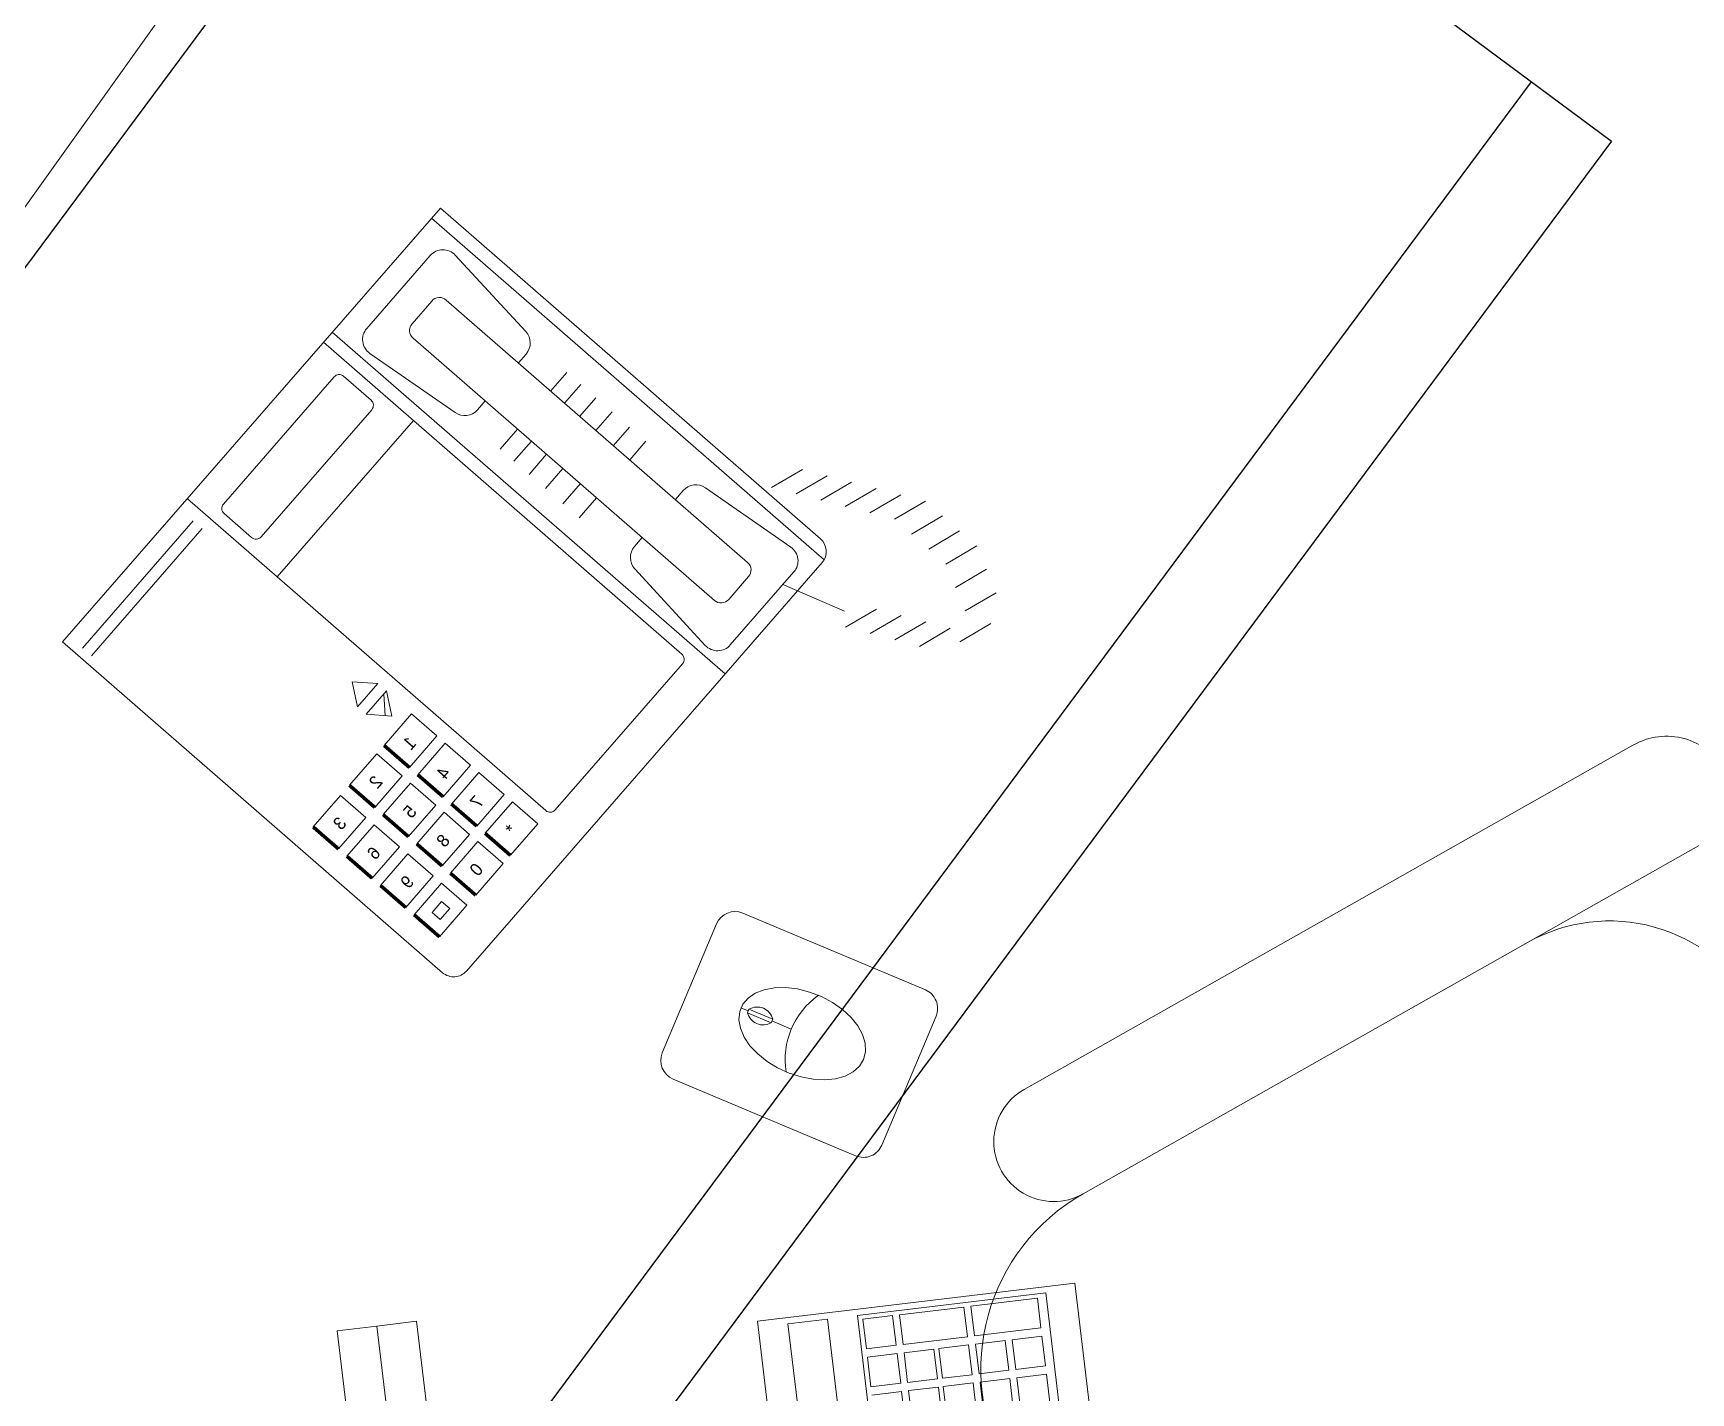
# Model space of a CAD drawing. Header units: metres. Extents: x 141303 to 146299, y 125960 to 127091.
# Drawn here: x 146004.708 to 146005.538, y 126187.388 to 126188.068 of the extents above; entities that cross this region are included whole.
import ezdxf

# ---------------------------------------------------------------- set-up
doc = ezdxf.new("R2010")
doc.units = ezdxf.units.M
doc.header["$MEASUREMENT"] = 0
doc.layers.add('C07_MOB-C.EXT Y FARMACIA$0$007_ADMISIÓN_HOSPITALARIA$0$SANCTORUM_ADMISION HOSPITALARIA_V5$0$007_ADMISIÓN_HOSPITALARIA$0$02.-PLANTA BAJA GENERAL$0$MOB', color=7, linetype='Continuous', lineweight=0)
doc.layers.add('ELEVATION', color=7, linetype='Continuous', lineweight=20)
doc.layers.add('DIMENSION', color=50, linetype='Continuous')
doc.layers.add('FURNITURE', color=6, linetype='Continuous')
doc.layers.get('0').off()
doc.styles.add('C07_MOB-C.EXT Y FARMACIA$0$007_ADMISIÓN_HOSPITALARIA$0$SANCTORUM_ADMISION HOSPITALARIA_V5$0$007_ADMISIÓN_HOSPITALARIA$0$02.-PLANTA BAJA GENERAL$0$LEROY', font='LEROY.SHX', dxfattribs={"width": 1.25, "height": 1})
doc.styles.get("Standard").update_dxf_attribs({"font": 'arial.ttf'})
doc.dimstyles.get("Standard").update_dxf_attribs({"dimtxt": 0.18, "dimasz": 0.18, "dimexe": 0.18, "dimexo": 0.0625, "dimgap": 0.09, "dimtad": 0, "dimtih": 1, "dimtoh": 1, "dimdec": 4, "dimzin": 0, "dimdsep": 46, "dimtxsty": 'Standard', "dimcen": 0.09, "dimadec": 0, "dimazin": 0, "dimtfac": 1, "dimtdec": 4, "dimtofl": 0, "dimtmove": 0, "dimatfit": 3, "dimfxl": 1, "dimtolj": 1, "dimtzin": 0, "dimarcsym": 0})

# ---------------------------------------------------------------- blocks, each defined once
blk = doc.blocks.new('C02_MOB-EQUIP GINE-PEDIATRÍA$0$SILLA ADM')
at = {"lineweight": 0}
for p, q in [((20.52493390328418, 67.94528766849989, -0.0001083707185007277), (20.2046142974615, 68.08725437990732, -0.0001083707185007277)), ((20.52024566994258, 67.88173666604226, -0.0001083707185007277), (20.18030285358795, 68.03240044942355, -0.0001083707185007277))]:
    blk.add_line(p, q, dxfattribs=at)
for centre, radius, start, end in [((20.19245857550114, 68.05982741461222, -0.0001083707185007277), 0.0299999999999994, 66.09692008300244, 246.0969200830025), ((20.13937563040025, 67.94005632262837, -0.0001083707185007277), 0.1010073033560275, 66.09692008300244, 156.096920083002), ((20.51128772615181, 67.91449778799414, -0.0001083707185007277), 0.0336784039866416, 336.096920083002, 66.09692008300244), ((20.38001734345803, 67.85252654926663, -0.0001083707185007277), 0.0835240468110215, 336.096920083002, 66.09692008300244)]:
    blk.add_arc(centre, radius, start, end, dxfattribs=at)
blk = doc.blocks.new('C02_MOB-EQUIP GINE-PEDIATRÍA$0$DESK 1.50 X 1.50')
for points in [[(252.4956132384343, -575.354785184178), (253.9956132384343, -575.354785184178)], [(252.4956132384343, -575.354785184178), (252.4956132384343, -575.9547851841779)], [(252.4956132384343, -575.904785184178), (253.4456132384343, -575.904785184178)], [(252.4956132384343, -575.9547851841779), (253.3956132384343, -575.9547851841779)]]:
    blk.add_lwpolyline(points)
blk = doc.blocks.new('C07_MOB-C.EXT Y FARMACIA$0$007_ADMISIÓN_HOSPITALARIA$0$SANCTORUM_ADMISION HOSPITALARIA_V5$0$007_ADMISIÓN_HOSPITALARIA$0$02.-PLANTA BAJA GENERAL$0$tel-ip-flat-10')
at = {"layer": 'C07_MOB-C.EXT Y FARMACIA$0$007_ADMISIÓN_HOSPITALARIA$0$SANCTORUM_ADMISION HOSPITALARIA_V5$0$007_ADMISIÓN_HOSPITALARIA$0$02.-PLANTA BAJA GENERAL$0$MOB'}
h = blk.add_hatch(dxfattribs=at)
h.set_pattern_fill('ACET-2D-ANSI31', color=256, scale=0.01769624999999985, angle=221.1208589229177, style=0)
h.set_pattern_definition([(176.1208589229178, (5.901503677712753, -4.015067638014443), (-0.003801071783527735, -0.05605687107890844), [])])
h.paths.add_polyline_path([(0.04281041049398482, -0.146111172856763), (0.04185583465732634, -0.133205050136894), (0.03015128732658923, -0.1434230837039649)])
h.paths.add_polyline_path([(0.02553138532675803, -0.1263184050330892), (0.03819050826132298, -0.1290064943023026), (0.0264859611634165, -0.1392245278693736)])
at = {"lineweight": 0, "ltscale": 2}
for p, q in [((0.07776746992021799, 0.1607909402810037), (0.08687507384456694, 0.1762870787642896)), ((0.06236814358271658, 0.1580919694388285), (0.07147574750706553, 0.1735881080385298)), ((0.08952552732080221, 0.1559652312425897), (0.09863313124515116, 0.1714613698422909)), ((0.1012835847213864, 0.1511395223205909), (0.1103911886457354, 0.1666356608038768)), ((0.1087597468867898, 0.1425757320830598), (0.1178673510439694, 0.1580718706827611)), ((0.06009607552550733, 0.1378186392830685), (0.06920367968268692, 0.1533147778827697)), ((0.1162359092850238, 0.1340119419619441), (0.1253435134422034, 0.1495080805616453)), ((0.06329034292139113, 0.1255167679628357), (0.07239794684574008, 0.141012906562537)), ((0.1237120716832578, 0.1254481518408284), (0.1328196756076068, 0.1409442904405296)), ((0.06648461008444428, 0.1132148967590183), (0.07559221424162388, 0.1287110352423042)), ((0.126906338846311, 0.1131462805205956), (0.1360139430034906, 0.1286424191202968)), ((0.06967887748032808, 0.1009130254387856), (0.07878648140467703, 0.1164091639220715)), ((0.1301006062421948, 0.1008444092003629), (0.1392082101665437, 0.1163405478000641)), ((0.09124092501588166, 0.06926363019738346), (0.07769885356537998, 0.100369211519137)), ((0.1332948734052479, 0.08854253788013011), (0.1424024775624275, 0.1040386764798313)), ((0.1364891405683011, 0.07624066655989736), (0.1455967447254807, 0.09173680515959859)), ((0.1021510120481253, 0.08917751803528517), (-0.1021510120481253, -0.08917751803528517)), ((0.1034176768735051, 0.090283312369138), (0.2748158008325845, -0.1060497123980895)), ((0.114013307262212, 0.08837316639255732), (0.279882459435612, -0.1016265349462628)), ((0.09744090354070067, 0.07508651923853904), (0.06091579352505505, 0.04320021101739258)), ((0.1396834079641849, 0.06393879535607994), (0.1487910118885338, 0.07943493383936584)), ((0.1098714871332049, 0.07355405681300908), (0.1395998797379434, 0.03081717516761273)), ((0.09511338314041495, 0.05239540780894458), (0.08371340110898018, 0.04244325868785381)), ((0.09511338314041495, 0.05239540780894458), (0.08371340110898018, 0.04244325868785381)), ((0.102230760268867, 0.05191279680002481), (0.2338202877435833, -0.09882029960863292)), ((0.0464177664835006, 0.04052256664726883), (0.21781589044258, -0.1558104580035433)), ((0.08323079021647573, 0.03532588155940175), (0.2148203174583614, -0.115407214849256)), ((0.09908869792707264, -0.004548961413092911), (0.06075617228634655, 0.03067653847392648)), ((0.0515659679658711, 0.019285011687316), (-0.02155786147341132, -0.04455186554696411)), ((0.0563108860515058, 0.01896327105350792), (0.2127492316067219, -0.1602336354553699)), ((0.1382272394839674, 0.01968299073632807), (0.1337667361367494, 0.0157889851834625)), ((0.1629963140003383, 0.001084101619198918), (0.1536937544588, -0.00703700422309339)), ((0.1147667660843581, -0.0007979300571605563), (0.1103062627371401, -0.004691935726441443)), ((0.1700974826235324, -0.007050140760838985), (0.1607949228491634, -0.01517124660313129)), ((0.1777058681473136, -0.01576539012603462), (0.1684033086057752, -0.0238864958519116)), ((0.134693784173578, -0.02362391934730113), (0.1246233321726322, -0.03241539280861616)), ((0.1848070111591369, -0.02389960328582674), (0.1755044516175985, -0.03202070912811905)), ((0.1417949527967721, -0.03175816184375435), (0.1317245007958263, -0.04054963530506939)), ((0.1914009624160826, -0.03145283879712224), (0.1820984028745443, -0.03957394463941455)), ((0.1494033385533839, -0.04047341109253466), (0.1393328865524381, -0.0492648845538497)), ((0.1974876711610705, -0.03842503821942955), (0.1881851113867015, -0.04654614406172186)), ((-0.02187960222363472, -0.0492967835161835), (0.134558743564412, -0.2284936900250614)), ((0.1565044815652072, -0.04860762436874211), (0.1464340295642614, -0.05739909783005714)), ((-0.02846536925062537, -0.05329500266816467), (-0.04423173586837947, -0.06705899199005216)), ((-0.02846536925062537, -0.05329500266816467), (-0.01740742567926645, -0.06596164940856397)), ((0.163098432822153, -0.05616085988003761), (0.1530279808212072, -0.06495233334135264)), ((-0.01740742567926645, -0.06596164940856397), (-0.03317379229702055, -0.07972563873045146)), ((0.1691851413343102, -0.06313305930234492), (0.1591146893333644, -0.07192453276365995)), ((0.2067448149900883, -0.05880248232278973), (0.2022843116428703, -0.0626964878756553)), ((0.2562949056737125, -0.09417095652315766), (0.2179623798001558, -0.05894545651972294)), ((-0.04839209257625043, -0.07069097040221095), (-0.06415845896117389, -0.08445495972409844)), ((-0.04839209257625043, -0.07069097040221095), (-0.03733414900489151, -0.08335761714261025)), ((-0.01378535153344274, -0.07011066097766161), (-0.02955171815119684, -0.0838746502995491)), ((-0.01378535153344274, -0.07011066097766161), (-0.002727407962083817, -0.08277730771806091)), ((-0.002727407962083817, -0.08277730771806091), (-0.01849377457983792, -0.0965412970399484)), ((0.183284341590479, -0.07928340311627835), (0.178823838243261, -0.08317740866914392)), ((-0.06920440262183547, -0.08886005298700184), (-0.08497076923958957, -0.1026240423088893)), ((-0.06920440262183547, -0.08886005298700184), (-0.05814645928330719, -0.1015266997274011)), ((-0.03733414900489151, -0.08335761714261025), (-0.05310051562264562, -0.09712160646449775)), ((-0.03371207462623715, -0.08750662871170789), (-0.04947844124399126, -0.1012706180335954)), ((-0.03371207462623715, -0.08750662871170789), (-0.02265413128770888, -0.1001732754521072)), ((0.0008946661837399006, -0.08692631917074323), (-0.0148717004340142, -0.100690308609046)), ((0.0008946661837399006, -0.08692631917074323), (0.01195260975509882, -0.09959296602755785)), ((-0.07086883392184973, -0.09742028708569705), (-0.07635510060936213, -0.1022097809473053)), ((-0.06729354267008603, -0.10151570988819), (-0.07086883392184973, -0.09742028708569705)), ((0.177451197989285, -0.09431159310042858), (0.2071795905940235, -0.1370484747458249)), ((-0.1029553636908531, -0.1010398131329566), (0.0629137884825468, -0.2910395144717768)), ((-0.07635510060936213, -0.1022097809473053), (-0.07277980912476778, -0.1063052036333829)), ((-0.05814645928330719, -0.1015266997274011), (-0.0739128259010613, -0.1152906890492886)), ((-0.07277980912476778, -0.1063052036333829), (-0.06729354267008603, -0.10151570988819)), ((-0.05452438490465283, -0.1056757111800835), (-0.07029075152240694, -0.1194397005019709)), ((-0.05452438490465283, -0.1056757111800835), (-0.04346644156612456, -0.1183423580368981)), ((-0.02265413128770888, -0.1001732754521072), (-0.03842049790546298, -0.1139372647739947)), ((-0.01903205690905452, -0.1043222870212048), (-0.03479842352680862, -0.1180862763430923)), ((-0.01903205690905452, -0.1043222870212048), (-0.007974113570526242, -0.1169889337616041)), ((0.01195260975509882, -0.09959296602755785), (-0.003813756862655282, -0.1133569553494453)), ((0.01557468390092254, -0.1037419774802402), (-0.0001916827168315649, -0.1175059668021277)), ((0.01557468390092254, -0.1037419774802402), (0.02663262747228146, -0.1164086242206395)), ((0.279882459435612, -0.1016265349462628), (0.0629137884825468, -0.2910395144717768)), ((0.2561352842021734, -0.1066946289502084), (0.2196101741865277, -0.1385809371713549)), ((0.2333376766182482, -0.1059376766206697), (0.2219376945868134, -0.1158898257417604)), ((0.1734819377306849, -0.1152537581510842), (0.09529144945554435, -0.1835138127207756)), ((-0.04346644156612456, -0.1183423580368981), (-0.05923280795104802, -0.1321063473587856)), ((-0.0398443671874702, -0.1224913694895804), (-0.0556107338052243, -0.1362553588114679)), ((-0.0398443671874702, -0.1224913694895804), (-0.02878642384894192, -0.1351580162299797)), ((-0.007974113570526242, -0.1169889337616041), (-0.02374048018828034, -0.1307529230834916)), ((-0.004352039191871881, -0.1211379453307018), (-0.02011840580962598, -0.1349019346525893)), ((-0.004352039191871881, -0.1211379453307018), (0.006705904146656394, -0.1338045920711011)), ((0.02663262747228146, -0.1164086242206395), (0.01086626085452735, -0.130172613542527)), ((0.02553138532675803, -0.1263184050330892), (0.0264859611634165, -0.1392245278693736)), ((0.02553138532675803, -0.1263184050330892), (0.03819050826132298, -0.1290064943023026)), ((0.03819050826132298, -0.1290064943023026), (0.0264859611634165, -0.1392245278693736)), ((-0.02878642384894192, -0.1351580162299797), (-0.04455279023386538, -0.1489220055518672)), ((-0.02516434947028756, -0.1393070277990773), (-0.04093071608804166, -0.1530710171209648)), ((-0.02516434947028756, -0.1393070277990773), (-0.01410640613175929, -0.1519736745394766)), ((0.006705904146656394, -0.1338045920711011), (-0.009060462471097708, -0.1475685813929886)), ((0.04185583465732634, -0.133205050136894), (0.03015128732658923, -0.1434230837039649)), ((0.04281041049398482, -0.146111172856763), (0.04185583465732634, -0.133205050136894)), ((0.1789801730774343, -0.136137006804347), (0.1154166159685701, -0.1916277956916019)), ((0.183725091163069, -0.1364587474381551), (0.1957380794920027, -0.1502193784108385)), ((0.04281041049398482, -0.146111172856763), (0.03015128732658923, -0.1434230837039649)), ((-0.01410640613175929, -0.1519736745394766), (-0.02987277251668274, -0.1657376638613641)), ((0.1954163387417793, -0.1549642964964733), (0.1318527816329151, -0.2104550853837281)), ((0.1150948754511774, -0.1963727137772366), (0.1271078635472804, -0.2101333447499201)), ((0.1195685975253582, -0.221179140266031), (0.05600504041649401, -0.2766699291532859)), ((0.1233858626801521, -0.2255517389858142), (0.05982230557128787, -0.2810425279894844))]:
    blk.add_line(p, q, dxfattribs=at)
at = {"lineweight": 0, "const_width": 0.001777462958367005}
for points in [[(-0.04423173586837947, -0.06705899199005216), (-0.03317379229702055, -0.07972563873045146)], [(-0.06415845896117389, -0.08445495972409844), (-0.05310051562264562, -0.09712160646449775)], [(-0.02955171815119684, -0.0838746502995491), (-0.01849377457983792, -0.0965412970399484)], [(-0.08497076923958957, -0.1026240423088893), (-0.0739128259010613, -0.1152906890492886)], [(-0.04947844124399126, -0.1012706180335954), (-0.03842049790546298, -0.1139372647739947)], [(-0.0148717004340142, -0.100690308609046), (-0.003813756862655282, -0.1133569553494453)], [(-0.07029075152240694, -0.1194397005019709), (-0.05923280795104802, -0.1321063473587856)], [(-0.03479842352680862, -0.1180862763430923), (-0.02374048018828034, -0.1307529230834916)], [(-0.0001916827168315649, -0.1175059668021277), (0.01086626085452735, -0.130172613542527)], [(-0.0556107338052243, -0.1362553588114679), (-0.04455279023386538, -0.1489220055518672)], [(-0.02011840580962598, -0.1349019346525893), (-0.009060462471097708, -0.1475685813929886)], [(-0.04093071608804166, -0.1530710171209648), (-0.02987277251668274, -0.1657376638613641)]]:
    blk.add_lwpolyline(points, dxfattribs=at)
at = {"lineweight": 0, "ltscale": 2}
for centre, radius, start, end in [((0.1076799838338047, 0.08284419460687786), 0.008407170363143247, 41.12085893713943, 131.1208589233415), ((0.1029698753263801, 0.06875319581013173), 0.008407170363143247, 34.82303263344431, 131.1208589233415), ((0.09843076625838876, 0.04859541379846632), 0.005044302217885953, 41.12085893713943, 131.1208589233415), ((0.09843076625838876, 0.04859541379846632), 0.005044302217885953, 41.12085893713943, 131.1208589233415), ((0.06644476531073451, 0.03686688758898526), 0.008407170363143247, 131.1208589233415, 227.4186852124157), ((0.08703078422695398, 0.03864326467737556), 0.005044302217885953, 131.1208589233415, 221.1208589371394), ((0.08703078422695398, 0.03864326467737556), 0.005044302217885953, 131.1208589233415, 221.1208589371394), ((0.132698267698288, 0.02601631416473538), 0.008407170363143247, 311.1208589233415, 34.82303263344431), ((0.05377755663357675, 0.01675168238580227), 0.003362868145257301, 41.12085893713943, 131.1208589233415), ((0.1047772909514606, 0.001641387701965868), 0.008407170363143247, 227.4186852124157, 311.1208589233415), ((-0.01934627280570567, -0.04708519484847784), 0.003362868145257301, 131.1208589233415, 221.1208589371394), ((0.2122737867757678, -0.06513580563478172), 0.008407170363143247, 47.41868521241575, 131.1208589233415), ((-0.09662204049527645, -0.09551084134727716), 0.008407170363143247, 131.1208589233415, 221.1208589371394), ((0.1843528100289404, -0.08951073209755123), 0.008407170363143247, 131.1208589233415, 214.8230326334443), ((0.2300202937331051, -0.1021376826101914), 0.005044302217885953, 311.1208589233415, 41.12085893713943), ((0.2506063124164939, -0.1003613056382164), 0.008407170363143247, 311.1208589233415, 47.41868521241575), ((0.2186203114688396, -0.1120898317312822), 0.005044302217885953, 221.1208589371394, 311.1208589233415), ((0.18119176174514, -0.1386703361058608), 0.003362868145257301, 41.12085893713943, 131.1208589233415), ((0.2140812024008483, -0.1322476137429476), 0.008407170363143247, 214.8230326334443, 311.1208589233415), ((0.1932047500740737, -0.1524309670785442), 0.003362868145257301, 311.1208589233415, 41.12085893713943), ((0.1176282046362758, -0.194161125109531), 0.003362868145257301, 131.1208589233415, 221.1208589371394), ((0.1296411929652095, -0.2079217560822144), 0.003362868145257301, 221.1208589371394, 311.1208589233415)]:
    blk.add_arc(centre, radius, start, end, dxfattribs=at)
at = {"lineweight": 0, "ltscale": 2, "style": 'C07_MOB-C.EXT Y FARMACIA$0$007_ADMISIÓN_HOSPITALARIA$0$SANCTORUM_ADMISION HOSPITALARIA_V5$0$007_ADMISIÓN_HOSPITALARIA$0$02.-PLANTA BAJA GENERAL$0$LEROY'}
for s, p in [('*', (-0.03227861202321947, -0.06332567532081157)), ('0', (-0.05160965491086245, -0.08020161592867225)), ('7', (-0.01776725053787231, -0.07994814135599881)), ('8', (-0.03709829319268465, -0.09682408208027482)), ('4', (-0.003255863441154361, -0.09657063672784716)), ('9', (-0.0577779992017895, -0.1148774013854563)), ('5', (-0.0225869060959667, -0.1134465773357078)), ('1', (0.01164770405739546, -0.1136423666030169)), ('6', (-0.04326661210507154, -0.1314998967573047)), ('2', (-0.007683338830247521, -0.1305183072108775)), ('3', (-0.02836304460652173, -0.148571626516059))]:
    blk.add_text(s, height=0.00633077546233744, rotation=221.1208589371394, dxfattribs=at).set_placement(p)
blk = doc.blocks.new('C07_MOB-C.EXT Y FARMACIA$0$01.TLAT_TRIAGE - 06$0$02.COV_LNDV_MONTAJE - 00$0$Mob  -  PC 02')
at = {"lineweight": 0}
for p, q in [((0.2202835754859507, 0.4592446483570846), (-0.2397164245140857, 0.4592444881171638)), ((-0.2397164245140857, 0.4592444881171638), (-0.239716368778204, 0.299244488116407)), ((-0.1587164192886803, 0.4442445163311739), (-0.2366488523206272, 0.4442444891835955)), ((-0.2366488523206272, 0.4442444891835955), (-0.2366488192276393, 0.349244489183348)), ((-0.2194830843872069, 0.4397444951632459), (-0.2344830843873069, 0.4397444899380283)), ((-0.2344830843873069, 0.4397444899380283), (-0.2344830727176941, 0.4062444899375699)), ((-0.2344830727176941, 0.4062444899375699), (-0.2344830843873069, 0.4397444899380283)), ((-0.219483072717594, 0.4062444951627875), (-0.2194830843872069, 0.4397444951632459)), ((-0.2003497510542047, 0.4397445018282931), (-0.2153497510543048, 0.4397444966030826)), ((-0.2153497510543048, 0.4397444966030826), (-0.2153497458290303, 0.4247444966063931)), ((-0.2153497458290303, 0.4247444966063931), (-0.2153497510543048, 0.4397444966030826)), ((-0.200349745829044, 0.4247445018316036), (-0.2003497510542047, 0.4397445018282931)), ((-0.1620830843872909, 0.4397445151584016), (-0.1962164177213026, 0.4397445032681297)), ((-0.1962164177213026, 0.4397445032681297), (-0.1962164124961419, 0.4247445032714403)), ((-0.1962164124961419, 0.4247445032714403), (-0.1962164177213026, 0.4397445032681297)), ((-0.2153497458290303, 0.4247444966063931), (-0.200349745829044, 0.4247445018316036)), ((-0.1962164124961419, 0.4247445032714403), (-0.1620830791621302, 0.4247445151617122)), ((-0.2003497446097526, 0.4212445018281621), (-0.2153497446098527, 0.4212444966029516)), ((-0.2153497446098527, 0.4212444966029516), (-0.2153497393846919, 0.4062444966026242)), ((-0.2153497393846919, 0.4062444966026242), (-0.2153497446098527, 0.4212444966029516)), ((-0.2003497393845919, 0.4062445018278418), (-0.2003497446097526, 0.4212445018281621)), ((-0.1812164112767505, 0.4212445084932164), (-0.1962164112768505, 0.4212445032679988)), ((-0.1962164112768505, 0.4212445032679988), (-0.1962164060516898, 0.4062445032676785)), ((-0.1962164060516898, 0.4062445032676785), (-0.1962164112768505, 0.4212445032679988)), ((-0.3944107866997228, 0.4024399554682597), (-0.4434491234306961, 0.3162454568016238)), ((-0.3198479041421933, 0.3715242716466556), (-0.3807740162465052, 0.4061867529808859)), ((-0.2344830727176941, 0.4062444899375699), (-0.219483072717594, 0.4062444951627875)), ((-0.2194830714983027, 0.4027444951629839), (-0.2344830714984028, 0.4027444899377663)), ((-0.2344830714984028, 0.4027444899377663), (-0.2344830601771264, 0.3702444899402473)), ((-0.2344830601771264, 0.3702444899402473), (-0.2344830714984028, 0.4027444899377663)), ((-0.2194830601770263, 0.3702444951654578), (-0.2194830714983027, 0.4027444951629839)), ((-0.2153497393846919, 0.4062444966026242), (-0.2003497393845919, 0.4062445018278418)), ((-0.2003497381653006, 0.4027445018280382), (-0.2153497381654006, 0.4027444966028206)), ((-0.2153497381654006, 0.4027444966028206), (-0.2153497329402398, 0.3877444966043122)), ((-0.2153497329402398, 0.3877444966043122), (-0.2153497381654006, 0.4027444966028206)), ((-0.2003497329401398, 0.3877445018295298), (-0.2003497381653006, 0.4027445018280382)), ((-0.1962164060516898, 0.4062445032676785), (-0.1812164060515897, 0.406244508492889)), ((-0.1812164048322984, 0.4027445084930854), (-0.1962164048323984, 0.4027445032678749)), ((-0.1962164048323984, 0.4027445032678749), (-0.1962163996072377, 0.3877445032693665)), ((-0.1962163996072377, 0.3877445032693665), (-0.1962164048323984, 0.4027445032678749)), ((-0.2153497329402398, 0.3877444966043122), (-0.2003497329401398, 0.3877445018295298)), ((-0.2003497320692986, 0.385244501828111), (-0.2153497320693987, 0.3852444966028934)), ((-0.2153497320693987, 0.3852444966028934), (-0.2153497268441242, 0.3702444966052945)), ((-0.2153497268441242, 0.3702444966052945), (-0.2153497320693987, 0.3852444966028934)), ((-0.2003497268440242, 0.3702445018305121), (-0.2003497320692986, 0.385244501828111)), ((-0.1962163996072377, 0.3877445032693665), (-0.1812163996071376, 0.387744508494577)), ((-0.1812163987362965, 0.3852445084931582), (-0.1962163987363965, 0.3852445032679477)), ((-0.1962163987363965, 0.3852445032679477), (-0.1962163935111221, 0.3702445032703488)), ((-0.1962163935111221, 0.3702445032703488), (-0.1962163987363965, 0.3852445032679477)), ((-0.3851932809885739, 0.3638549650235484), (-0.3805742578746276, 0.3667328275892595)), ((-0.3805742578746276, 0.3667328275892595), (-0.375934780210855, 0.3685966852504373)), ((-0.375934780210855, 0.3685966852504373), (-0.3714425308089631, 0.3693791733341024)), ((-0.3714425308089631, 0.3693791733341024), (-0.3672598712668105, 0.3690520106839721)), ((-0.3672598712668105, 0.3690520106839721), (-0.3635379738001348, 0.3676270218090132)), ((-0.3635379738001348, 0.3676270218090132), (-0.3604113574750727, 0.3651557095210614)), ((-0.3604113574750727, 0.3651557095210614), (-0.3579930263579172, 0.361727393483718)), ((-0.2344830601771264, 0.3702444899402473), (-0.2194830601770263, 0.3702444951654578)), ((-0.2194830589578487, 0.3667444951629258), (-0.2344830589579487, 0.3667444899377153)), ((-0.2344830589579487, 0.3667444899377153), (-0.2344830537326743, 0.3517444899382974)), ((-0.2344830537326743, 0.3517444899382974), (-0.2344830589579487, 0.3667444899377153)), ((-0.2194830537325743, 0.3517444951635079), (-0.2194830589578487, 0.3667444951629258)), ((-0.2153497268441242, 0.3702444966052945), (-0.2003497268440242, 0.3702445018305121)), ((-0.2003497256248465, 0.3667445018279801), (-0.2153497256249466, 0.3667444966027625)), ((-0.2153497256249466, 0.3667444966027625), (-0.2153497203996722, 0.3517444966033446)), ((-0.2153497203996722, 0.3517444966033446), (-0.2153497256249466, 0.3667444966027625)), ((-0.2003497203995721, 0.3517445018285622), (-0.2003497256248465, 0.3667445018279801)), ((-0.1962163935111221, 0.3702445032703488), (-0.181216393511022, 0.3702445084955664)), ((-0.1812163922918444, 0.3667445084930344), (-0.1962163922919444, 0.3667445032678168)), ((-0.1962163922919444, 0.3667445032678168), (-0.19621638706667, 0.3517445032683988)), ((-0.19621638706667, 0.3517445032683988), (-0.1962163922919444, 0.3667445032678168)), ((-0.3937089625062526, 0.3555061684444916), (-0.3896249060243235, 0.3600671110062231)), ((-0.3896249060243235, 0.3600671110062231), (-0.3851932809885739, 0.3638549650235484)), ((-0.3651394433600217, 0.2716930025265179), (-0.3161011066290484, 0.3578875011931609)), ((-0.3579930263579172, 0.361727393483718), (-0.3563703852340723, 0.3574659819732411)), ((-0.3563703852340723, 0.3574659819732411), (-0.355602080580411, 0.35252549350136)), ((-0.4002618330259793, 0.3447463786269361), (-0.3972978419925539, 0.3503369816937501)), ((-0.3972978419925539, 0.3503369816937501), (-0.3937089625062526, 0.3555061684444916)), ((-0.355602080580411, 0.35252549350136), (-0.3557158809288694, 0.3470844901972961)), ((-0.2366488192276393, 0.349244489183348), (-0.1587163861956924, 0.3492445163309264)), ((-0.2344830537326743, 0.3517444899382974), (-0.2194830537325743, 0.3517444951635079)), ((-0.2153497203996722, 0.3517444966033446), (-0.2003497203995721, 0.3517445018285622)), ((-0.4024938092481989, 0.338936418207694), (-0.4002618330259793, 0.3447463786269361)), ((-0.3567076732404075, 0.34133962409556), (-0.3585416115556654, 0.3354985296212683)), ((-0.3557158809288694, 0.3470844901972961), (-0.3567076732404075, 0.34133962409556)), ((-0.404468412046981, 0.3274987123966676), (-0.4039131012269763, 0.333117087538539)), ((-0.4039131012269763, 0.333117087538539), (-0.4024938092481989, 0.338936418207694)), ((-0.3881289737887528, 0.3243482117322992), (-0.3829443589783068, 0.3334728570351111)), ((-0.3585416115556654, 0.3354985296212683), (-0.3611514125650501, 0.3297723191542439)), ((-0.1587163809705316, 0.334244516332418), (-0.2366488140024785, 0.3342444891848396)), ((-0.2366488140024785, 0.3342444891848396), (-0.2366488070352943, 0.3142444891834935)), ((-0.4041396713320182, 0.3222843554974298), (-0.404468412046981, 0.3274987123966676)), ((-0.3889515359471716, 0.3248161891642306), (-0.3953294561075609, 0.3136057430639448)), ((-0.3936843317909506, 0.3126697882009844), (-0.387306411630675, 0.3238802343012702)), ((-0.387306411630675, 0.3238802343012702), (-0.3889515359471716, 0.3248161891642306)), ((-0.3644427512618904, 0.3243679528560571), (-0.3682966700869201, 0.3194807586078519)), ((-0.3611514125650501, 0.3297723191542439), (-0.3644427512618904, 0.3243679528560571)), ((-0.4029387606263981, 0.3176624772847199), (-0.4041396713320182, 0.3222843554974298)), ((-0.4009090839720102, 0.3138001244770472), (-0.4029387606263981, 0.3176624772847199)), ((-0.3682966700869201, 0.3194807586078519), (-0.3725738783779207, 0.3152873723391204)), ((-0.3981239991730945, 0.3108368925712022), (-0.4009090839720102, 0.3138001244770472)), ((-0.3946841664480871, 0.308879880487708), (-0.3981239991730945, 0.3108368925712022)), ((-0.3945068939491421, 0.3131377656329229), (-0.396444541115784, 0.3097079551717308)), ((-0.3953294561075609, 0.3136057430639448), (-0.3936843317909506, 0.3126697882009844)), ((-0.3907139103149575, 0.3079998197417376), (-0.3946841664480871, 0.308879880487708)), ((-0.3945306634109329, 0.3131512887103647), (-0.3945306634109329, 0.3131512887103647)), ((-0.3863567261767002, 0.3082285180224099), (-0.3907139103149575, 0.3079998197417376)), ((-0.3817700940184068, 0.309557709576928), (-0.3863567261767002, 0.3082285180224099)), ((-0.3771197866782359, 0.3119393539606457), (-0.3817700940184068, 0.309557709576928)), ((-0.3725738783779207, 0.3152873723391204), (-0.3771197866782359, 0.3119393539606457)), ((-0.2366488070352943, 0.3142444891834935), (-0.1587163740033475, 0.3142445163310719)), ((-0.4397023259189154, 0.3026086863453935), (-0.3787762138152857, 0.2679462050129893)), ((-0.239716368778204, 0.299244488116407), (0.2202836312218324, 0.2992446483563349))]:
    blk.add_line(p, q, dxfattribs=at)
for points in [[(0.2599999930330341, 0.1298347638013901), (-0.2600000069669477, 0.129834582660606), (-0.2599999999999909, 0.1098345826605745), (0.2599999999999909, 0.1098347638013656)], [(0.2599999999999909, 0.1098347638013656), (-0.2599999999999909, 0.1098345826605745), (-0.2599999930330341, 0.08983458266055006), (0.2600000069669477, 0.0898347638013341)]]:
    blk.add_lwpolyline(points, close=True, dxfattribs=at)
for centre, radius, start, end in [((-0.3857190027168826, 0.3974949689973706), 0.0099999999999909, 60.36330400908493, 150.3633040091885), ((-0.3247928906125708, 0.3628324876649594), 0.0100000000000051, 330.3633040091885, 60.36330400918997), ((-0.3635545050599376, 0.3675979648763524), 0.0392490690354823, 208.3319912418533, 272.3946167765291), ((-0.3879550145985604, 0.3168297347043699), 0.0080483855303367, 97.11240396130268, 203.6142040571829), ((-0.3946808531377428, 0.3206562426617546), 0.008048385530341, 277.1124039612239, 23.61420405707429), ((-0.4347573394471738, 0.3113004703307277), 0.0100000000000051, 150.3633040093595, 240.3633040091899), ((-0.373831227343544, 0.276637988997414), 0.0100000000000193, 240.3633040091899, 330.3633040090579)]:
    blk.add_arc(centre, radius, start, end, dxfattribs=at)
blk = doc.blocks.new('*D345')
at = {"layer": 'Defpoints', "color": 0, "transparency": 16777216}
for p in [(146010.8529748888, 126210.2570202037), (146012.1922799464, 126209.2995824352), (145995.7249236283, 126186.264337403)]:
    blk.add_point(p, dxfattribs=at)
at = {"layer": 'DIMENSION', "color": 0, "lineweight": -2, "transparency": 16777216}
for p, q in [((146012.1414358165, 126209.3359297109), (146010.7065437947, 126210.3617003579)), ((146010.7482947346, 126210.1105891096), (146002.7493789032, 126198.921362217)), ((145994.4902987249, 126187.3682062657), (146002.4892145562, 126198.5574331583)), ((145995.6740794984, 126186.3006846788), (145994.2391874766, 126187.3264553258))]:
    blk.add_line(p, q, dxfattribs=at)
at = {"layer": 'DIMENSION', "color": 0, "transparency": 16777216}
for points in [[(146010.7238895522, 126210.128035802), (146010.7726999169, 126210.0931424173), (146010.8529748888, 126210.2570202037)], [(145994.4658935425, 126187.3856529581), (145994.5147039072, 126187.3507595733), (145994.3856185707, 126187.2217751716)]]:
    blk.add_solid(points, dxfattribs=at)
at = {"layer": 'DIMENSION', "color": 0, "transparency": 16777216, "insert": (146002.6192967297, 126198.7393976877), "char_height": 0.18, "attachment_point": 5}
blk.add_mtext('\\A1;28.3160', dxfattribs=at)

msp = doc.modelspace()

# ---------------------------------------------------------------- linework, layer by layer
at = {"layer": 'ELEVATION'}
msp.add_line((146004.1196527394, 126187.1638333037), (146007.6090176606, 126192.0449067691), dxfattribs=at)
at = {"layer": 'FURNITURE', "linetype": 'ByBlock', "extrusion": (-3.291579859235445e-08, 2.444719310561561e-08, 0.9999999999999992), "elevation": -0.001720983016502314}
msp.add_lwpolyline([(146005.332437183, 126188.2412334996), (146005.6007508526, 126188.6024920976), (146006.5641071141, 126187.8869889787), (146006.2957934445, 126187.5257303805)], close=True, dxfattribs=at)

# ---------------------------------------------------------------- block references
at = {"layer": 'FURNITURE', "linetype": 'ByBlock', "lineweight": 0, "xscale": -1, "rotation": 53.39802134477285}
msp.add_blockref('C02_MOB-EQUIP GINE-PEDIATRÍA$0$DESK 1.50 X 1.50', (145693.6747469561, 126734.1313844981), dxfattribs=at)
at = {"layer": 'FURNITURE', "extrusion": (-2.87820800566183e-06, -3.370524102957455e-06, -0.9999999999901777), "zscale": -1, "rotation": 89.9154533500986}
msp.add_blockref('C07_MOB-C.EXT Y FARMACIA$0$007_ADMISIÓN_HOSPITALARIA$0$SANCTORUM_ADMISION HOSPITALARIA_V5$0$007_ADMISIÓN_HOSPITALARIA$0$02.-PLANTA BAJA GENERAL$0$tel-ip-flat-10', (-146005.0141287368, 126187.701012844, -0.8455518942721187), dxfattribs=at)
at = {"layer": 'FURNITURE', "linetype": 'ByBlock', "lineweight": 0}
for name, p, rotation in [('C02_MOB-EQUIP GINE-PEDIATRÍA$0$SILLA ADM', (146047.8175456189, 126130.7220528438), 53.39802134477293), ('C07_MOB-C.EXT Y FARMACIA$0$01.TLAT_TRIAGE - 06$0$02.COV_LNDV_MONTAJE - 00$0$Mob  -  PC 02', (146004.8022088353, 126187.1498231333), 276.8304800098582)]:
    msp.add_blockref(name, p, dxfattribs=dict(at, rotation=rotation))

# ---------------------------------------------------------------- dimensions: what is measured, and where the dimension line sits
at = {"layer": 'DIMENSION'}
dim = msp.add_aligned_dim(p1=(145995.7249236283, 126186.264337403), p2=(146012.1922799464, 126209.2995824352), distance=1.6463368786091093, dimstyle='Standard', dxfattribs=at)
dim.commit()
dim.dimension.update_dxf_attribs({"geometry": '*D345', "text_midpoint": (146002.6192967297, 126198.7393976877)})

doc.saveas('drawing.dxf')
